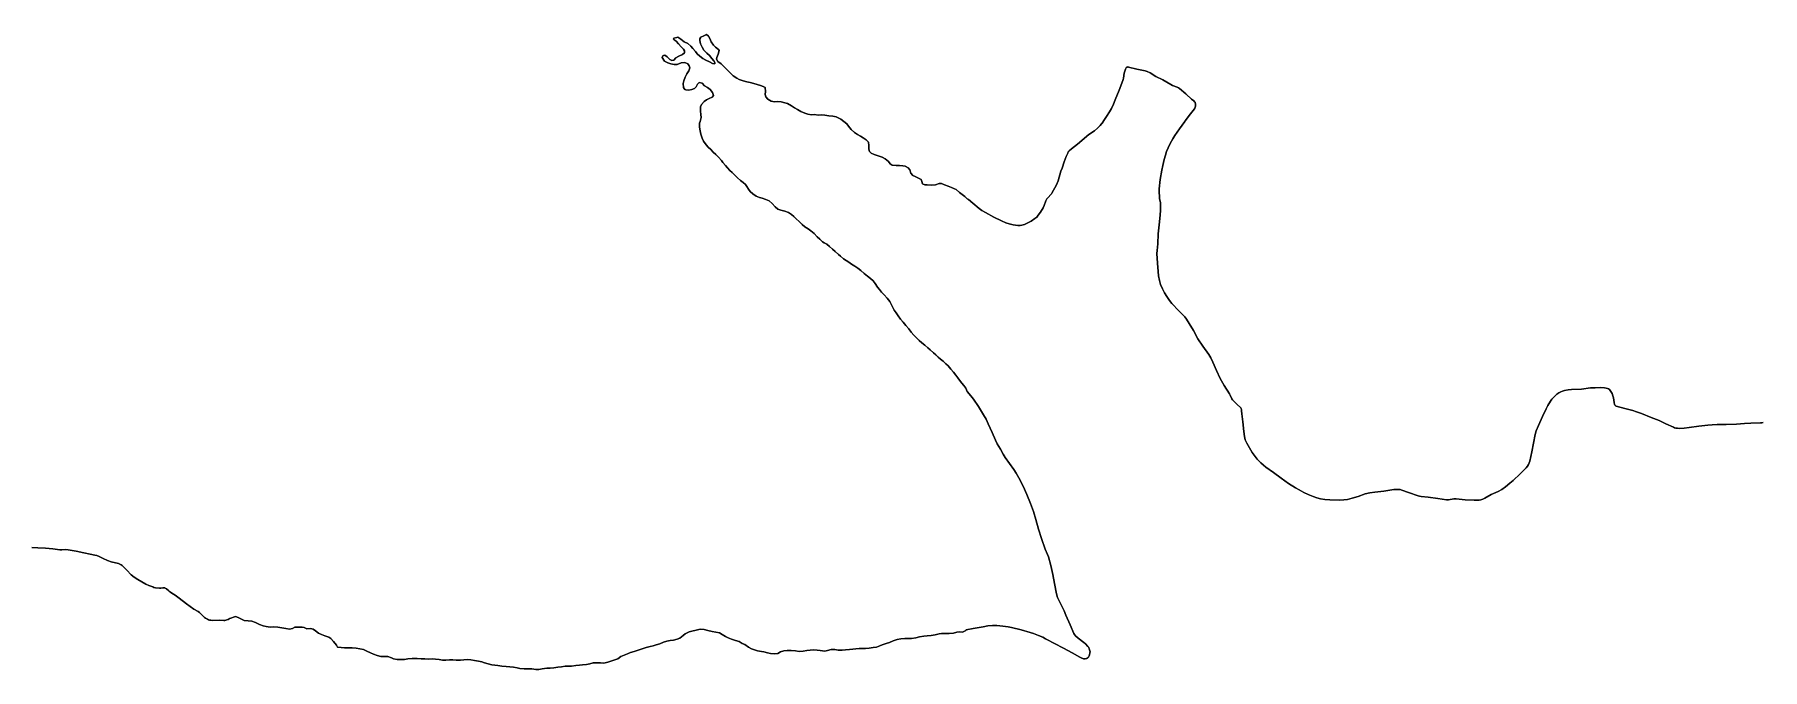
# Model space of a CAD drawing. Header units: inches. Extents: x 1341578 to 1502124, y 557203 to 748561.
# Drawn here: x 1424006 to 1428062, y 663464 to 664955 of the extents above; entities that cross this region are included whole.
import ezdxf

# ---------------------------------------------------------------- set-up
doc = ezdxf.new("R2010")
doc.units = ezdxf.units.IN
doc.header["$MEASUREMENT"] = 0
doc.layers.add('Zipcode', color=7, linetype='Continuous')

msp = doc.modelspace()

# ---------------------------------------------------------------- linework, layer by layer
at = {"layer": 'Zipcode'}
for points in [[(1423999.1, 663750.3), (1424013.4, 663749.9), (1424031.4, 663748.7), (1424048.5, 663747.3), (1424065.3, 663745.3), (1424069.6, 663745.2), (1424079.6, 663745.6), (1424084.5, 663745.2), (1424094.1, 663743.7), (1424103.9, 663742.2), (1424121.6, 663737.8), (1424136.6, 663735), (1424147.1, 663733), (1424152, 663731.6), (1424157.7, 663729.2), (1424166.8, 663724.4), (1424177.2, 663720.2), (1424185.6, 663717.3), (1424203.2, 663712.7), (1424206, 663711.6), (1424208.8, 663710.1), (1424211.5, 663708.2), (1424214.2, 663705.8), (1424222.1, 663697.1), (1424232.7, 663686.5), (1424239.5, 663680.8), (1424248.6, 663675.2), (1424257.7, 663670.1), (1424266.9, 663664.9), (1424274, 663661.4), (1424283.2, 663657.9), (1424286.2, 663657), (1424289.6, 663656.3), (1424299.3, 663655), (1424300.5, 663654.9), (1424301.9, 663655), (1424306.8, 663655.8), (1424308.6, 663656), (1424310.5, 663655.8), (1424311.3, 663655.6), (1424312.1, 663655.4), (1424313.7, 663654.5), (1424315.3, 663653.4), (1424320.8, 663648.5), (1424323.1, 663646.7), (1424332.4, 663641.3), (1424336.3, 663638.7), (1424345.4, 663631.6), (1424362.2, 663618.7), (1424379.9, 663606), (1424389.8, 663600.3), (1424393.2, 663597.9), (1424398.1, 663593.6), (1424403.5, 663587.7), (1424405.1, 663586.3), (1424406.9, 663585), (1424411.7, 663582.2), (1424414.1, 663581.1), (1424416.7, 663580.3), (1424419.6, 663579.8), (1424422.7, 663579.6), (1424440.3, 663579.7), (1424450.3, 663579.3), (1424452.4, 663579.5), (1424454.6, 663579.9), (1424459.4, 663581.4), (1424460.4, 663581.9), (1424462.8, 663583.5), (1424463.4, 663583.8), (1424463.9, 663584.1), (1424477.2, 663588.6), (1424483.8, 663586.2), (1424491.3, 663582.3), (1424497.9, 663579.4), (1424507.1, 663578.5), (1424515.6, 663577.3), (1424524.5, 663574.4), (1424533.8, 663569.7), (1424542.4, 663567), (1424549.8, 663565.4), (1424558.6, 663563.6), (1424567.4, 663564.2), (1424576.9, 663563.8), (1424586.4, 663562.4), (1424595.7, 663560.3), (1424604, 663558.9), (1424611.4, 663560.4), (1424616.5, 663563.2), (1424625.6, 663563.7), (1424633.8, 663563.9), (1424639, 663562.8), (1424645.4, 663559.4), (1424653.8, 663560.1), (1424660.2, 663558.8), (1424665.1, 663555.1), (1424672.3, 663549.3), (1424679.6, 663546.3), (1424687, 663543.5), (1424696.4, 663539.8), (1424701.3, 663536.7), (1424707.6, 663529.9), (1424714.9, 663521.6), (1424717.3, 663516.6), (1424725.4, 663515.6), (1424733.1, 663515.1), (1424742.9, 663515), (1424751.8, 663515.1), (1424760.5, 663514), (1424769.1, 663512.6), (1424777.9, 663510.8), (1424785.7, 663507), (1424794.2, 663503.3), (1424801.6, 663500.2), (1424809.8, 663497.4), (1424818.4, 663495), (1424825.9, 663494.4), (1424834.9, 663494.4), (1424844, 663491.8), (1424848.6, 663489.2), (1424857.2, 663487.5), (1424863, 663487.7), (1424874.1, 663487.9), (1424882.5, 663489.3), (1424892.1, 663490.4), (1424898.2, 663490.1), (1424903.7, 663490.1), (1424913.3, 663489.5), (1424921.7, 663489.1), (1424931.8, 663488.6), (1424940.3, 663488.9), (1424947.2, 663488.6), (1424955.8, 663487.4), (1424963.7, 663486.5), (1424971.6, 663486.4), (1424979.7, 663486.7), (1424987.8, 663486.8), (1424996, 663486.3), (1425006, 663486.1), (1425013.6, 663487.2), (1425022.9, 663488), (1425030.2, 663486.7), (1425038.3, 663485.4), (1425048, 663484), (1425055.7, 663482.3), (1425062, 663479.7), (1425071, 663477.3), (1425079.1, 663475.1), (1425086.6, 663474), (1425093.4, 663473.4), (1425102.7, 663472.4), (1425112.7, 663471.2), (1425121.9, 663470.4), (1425130.5, 663469.4), (1425139.2, 663467.8), (1425145.4, 663466.7), (1425155.5, 663465.4), (1425163.7, 663466), (1425173.4, 663465.9), (1425182.7, 663464.5), (1425189.5, 663464.3), (1425197.7, 663465.9), (1425208.2, 663467.3), (1425216.5, 663467.2), (1425225.2, 663468), (1425234.4, 663469.3), (1425243.3, 663470.5), (1425251.3, 663471.8), (1425259.4, 663472.1), (1425266.4, 663472.4), (1425276.9, 663473.7), (1425285, 663474.5), (1425292, 663475.1), (1425301.3, 663476.2), (1425309.6, 663477.8), (1425317.6, 663479.5), (1425326, 663479.9), (1425334.2, 663479.6), (1425342.2, 663479.3), (1425351.8, 663481.4), (1425358.7, 663484), (1425365.5, 663486.3), (1425375.1, 663489.3), (1425382.4, 663494.6), (1425390, 663498.1), (1425398.1, 663501.3), (1425405.2, 663503.9), (1425413.5, 663506.5), (1425420.6, 663509.1), (1425427.8, 663511.5), (1425434.5, 663513.5), (1425441.8, 663515.6), (1425451, 663517.9), (1425458.4, 663519.9), (1425465.4, 663522.1), (1425473.6, 663524.8), (1425482.3, 663528.1), (1425490.3, 663530.8), (1425498.1, 663532.2), (1425505.9, 663533.3), (1425514.4, 663535.5), (1425520.6, 663537.9), (1425528.8, 663544.3), (1425533.3, 663547.9), (1425542.7, 663552.7), (1425548.7, 663554.3), (1425559, 663556.8), (1425568.8, 663558.6), (1425577.6, 663557.9), (1425586.7, 663555.6), (1425596.8, 663553.3), (1425605.3, 663552), (1425613.6, 663550.3), (1425620.5, 663546.6), (1425627.7, 663541.7), (1425634.3, 663538.5), (1425642.4, 663535.2), (1425651.1, 663532.2), (1425659.9, 663529.6), (1425667.1, 663525.6), (1425673.4, 663522.6), (1425682.1, 663516.3), (1425688.9, 663513), (1425695.7, 663510.1), (1425703.2, 663508.1), (1425712.1, 663506.4), (1425717.6, 663505.4), (1425726.2, 663503.4), (1425733.3, 663502.1), (1425742.8, 663500.8), (1425751, 663502.1), (1425757.3, 663505.9), (1425764.9, 663508.4), (1425772.6, 663508.9), (1425782.2, 663508.7), (1425792.5, 663507.7), (1425800.8, 663506.7), (1425810.1, 663507.2), (1425819, 663508.5), (1425826.9, 663509.9), (1425835.1, 663510.3), (1425843.5, 663509.4), (1425850, 663508.5), (1425861, 663507.5), (1425867.5, 663508.9), (1425875.9, 663511.3), (1425884.5, 663511.4), (1425892.1, 663509.8), (1425901.5, 663509.6), (1425910, 663510.3), (1425918.9, 663511.2), (1425927.2, 663511.8), (1425934.3, 663512.7), (1425941.7, 663513.2), (1425949.2, 663513.4), (1425956.5, 663513.8), (1425965.4, 663514.5), (1425974.5, 663515.6), (1425982.2, 663516.9), (1425990.1, 663519.6), (1425995.9, 663522.2), (1426005.4, 663525.5), (1426012.8, 663527.8), (1426021.6, 663531.5), (1426031.3, 663534.5), (1426039.7, 663536), (1426049, 663537.3), (1426058.3, 663536.9), (1426065, 663536.6), (1426075.1, 663538.3), (1426083.6, 663541.2), (1426093.6, 663542.7), (1426101.7, 663543), (1426110.7, 663544.1), (1426120, 663545.9), (1426129.4, 663547.8), (1426135.1, 663548.4), (1426143.1, 663548.8), (1426153.2, 663548.9), (1426163.5, 663549.8), (1426171, 663551.7), (1426176.4, 663552.4), (1426184, 663551.9), (1426192.1, 663555.4), (1426193.3, 663557.7), (1426209.2, 663560.8), (1426232.6, 663564.7), (1426244, 663566.4), (1426254.5, 663567.3), (1426265.3, 663567.3), (1426278.9, 663566.2), (1426291.2, 663564.7), (1426299.8, 663563), (1426322.3, 663557.1), (1426342.9, 663551.4), (1426351.3, 663548.6), (1426362.9, 663544), (1426372.6, 663539.8), (1426379.4, 663536.5), (1426403.3, 663523.8), (1426418, 663515.9), (1426421.4, 663514.1), (1426442, 663503.4), (1426460, 663493.2), (1426464.8, 663490.7), (1426466.7, 663490), (1426468.4, 663489.5), (1426469.3, 663489.3), (1426470.3, 663489.2), (1426472.3, 663489.3), (1426474.4, 663489.7), (1426476.4, 663490.4), (1426477.7, 663491.1), (1426479, 663492.1), (1426480.2, 663493.3), (1426481.2, 663494.7), (1426482.1, 663496.4), (1426482.8, 663498.4), (1426483.7, 663503.6), (1426483.8, 663505.7), (1426483.6, 663507.9), (1426482.9, 663510.3), (1426482, 663512.9), (1426480.6, 663515.5), (1426478.7, 663518.1), (1426472.8, 663524.2), (1426469, 663527.4), (1426455.6, 663537.4), (1426449.5, 663543.5), (1426447.5, 663546.1), (1426446, 663548.8), (1426437, 663568.7), (1426427.3, 663591.9), (1426422.9, 663601.7), (1426418, 663611.5), (1426412, 663623.5), (1426407.7, 663633.5), (1426405.2, 663641.9), (1426400.7, 663665.9), (1426396.5, 663687.6), (1426391.4, 663708.5), (1426386.1, 663728.8), (1426384.3, 663733.9), (1426378.7, 663746.4), (1426369.7, 663771.4), (1426362.9, 663793.5), (1426356.7, 663816.1), (1426350.8, 663835), (1426344.1, 663854.2), (1426335.6, 663875), (1426326.8, 663894.4), (1426316.6, 663914), (1426310.2, 663925.3), (1426304.7, 663933.9), (1426294.9, 663948), (1426284.4, 663962.1), (1426279.9, 663969.4), (1426273.3, 663981.3), (1426266.1, 663994.2), (1426262.1, 664002.3), (1426253.9, 664020.5), (1426244.7, 664041.1), (1426239.7, 664051.6), (1426233.9, 664062.3), (1426222.1, 664081.3), (1426210.2, 664098.7), (1426203.8, 664107), (1426195.6, 664116.7), (1426192.2, 664124.7), (1426187.5, 664130.9), (1426182.7, 664136.6), (1426177.3, 664143.5), (1426173.3, 664148.7), (1426168.9, 664155.1), (1426163.2, 664162.2), (1426157.3, 664169), (1426150.4, 664176.8), (1426144.9, 664182.1), (1426138.7, 664188), (1426133, 664192.8), (1426127.1, 664197.7), (1426121.9, 664202.6), (1426116.5, 664207.5), (1426108.7, 664214.5), (1426103.2, 664219.6), (1426095.9, 664225.7), (1426089, 664231.4), (1426082.7, 664236.8), (1426076.4, 664242.6), (1426070, 664248.8), (1426064.2, 664256.2), (1426058.2, 664264.1), (1426051.6, 664272.1), (1426044.7, 664279.7), (1426038.7, 664286.3), (1426033.4, 664294.2), (1426028.3, 664301.4), (1426023.8, 664308), (1426019.7, 664315.6), (1426016.7, 664321.8), (1426013.7, 664328.2), (1426007.5, 664336.2), (1426000.6, 664343.9), (1425994, 664350.2), (1425989.2, 664356.1), (1425984.7, 664361.9), (1425979.4, 664370.7), (1425974.9, 664376.5), (1425968.4, 664382.4), (1425961, 664388), (1425953.9, 664394), (1425946, 664400.9), (1425938.7, 664406.5), (1425931.3, 664411.4), (1425923.9, 664416), (1425917.7, 664420.1), (1425911.3, 664424), (1425905, 664428.2), (1425897.8, 664434.6), (1425893.1, 664438.4), (1425885.5, 664445.5), (1425879, 664451.3), (1425872.3, 664457.5), (1425866, 664462.4), (1425859.8, 664466.1), (1425855.5, 664468.6), (1425849.2, 664474.2), (1425843.5, 664479.9), (1425836.1, 664487.4), (1425828.5, 664494), (1425822.2, 664498.9), (1425814.4, 664503.4), (1425807.8, 664509), (1425801, 664515.9), (1425794.2, 664522.5), (1425788.7, 664527.7), (1425783.1, 664532.3), (1425776.2, 664537.2), (1425767.3, 664540.5), (1425757.6, 664542.8), (1425751, 664545.1), (1425744.8, 664550.7), (1425737.5, 664558.4), (1425730.4, 664564.2), (1425722.5, 664567.6), (1425714.4, 664570.4), (1425707.7, 664572.2), (1425700, 664575.7), (1425692, 664581.2), (1425685.8, 664586.7), (1425681.8, 664591.6), (1425677.9, 664597.9), (1425675, 664602.6), (1425669.6, 664607.8), (1425663.3, 664612.2), (1425656.2, 664618.4), (1425649.7, 664624.6), (1425643.9, 664630.7), (1425638.4, 664635.9), (1425632.4, 664641.8), (1425627.6, 664647.8), (1425621.9, 664654.8), (1425618.4, 664659.3), (1425611.3, 664666.9), (1425605.1, 664673.3), (1425599.2, 664678.7), (1425593.5, 664684.7), (1425587.6, 664690.3), (1425582.4, 664696.1), (1425576.1, 664704.7), (1425572.9, 664711.8), (1425570.2, 664721.2), (1425568.5, 664728.8), (1425567.1, 664737.7), (1425567.3, 664746.9), (1425568.2, 664751), (1425568.9, 664753.9), (1425570.8, 664759.9), (1425570.1, 664767.1), (1425569.3, 664775.3), (1425569.5, 664785), (1425571.6, 664791), (1425577.8, 664797.6), (1425583.4, 664801.7), (1425589.6, 664804.8), (1425596.7, 664808.2), (1425599.5, 664812.1), (1425597.7, 664819), (1425592.1, 664826.1), (1425585.5, 664830.2), (1425578.8, 664834.8), (1425573.1, 664840.9), (1425566.3, 664842.2), (1425562.6, 664838.1), (1425559.4, 664831.9), (1425554.9, 664828), (1425548.6, 664825.5), (1425541.5, 664824.4), (1425535, 664824.7), (1425532.3, 664825.8), (1425529.1, 664830.7), (1425528.8, 664840.1), (1425529.9, 664846), (1425533.1, 664854.7), (1425537.3, 664862.4), (1425541.9, 664870), (1425543.9, 664876.6), (1425543, 664881.7), (1425539.3, 664886), (1425532.6, 664889.6), (1425523.8, 664888.8), (1425514.8, 664884.4), (1425507.8, 664884.6), (1425499.6, 664886.3), (1425492.5, 664888.1), (1425484.6, 664892.2), (1425479.2, 664900.7), (1425480.9, 664905.2), (1425482.5, 664905.6), (1425485.2, 664906.3), (1425491.3, 664902.2), (1425497.5, 664896.3), (1425502, 664894.3), (1425506.7, 664894.7), (1425511.5, 664900.2), (1425518.4, 664904.2), (1425527.2, 664908.1), (1425531.4, 664911.8), (1425532, 664916.8), (1425529.1, 664920.5), (1425523.5, 664926), (1425517.3, 664933.1), (1425512.3, 664939.6), (1425507.7, 664942.4), (1425506.1, 664944.3), (1425507, 664946.5), (1425513.4, 664948), (1425516.2, 664948.4), (1425523.3, 664944), (1425531.3, 664937.7), (1425539.9, 664933.5), (1425546.8, 664927.9), (1425551.2, 664922.1), (1425557.2, 664914.7), (1425561.7, 664909.4), (1425567.9, 664903.8), (1425575, 664898.3), (1425581.9, 664894.4), (1425590.3, 664890.6), (1425597.8, 664887.1), (1425602.4, 664885.9), (1425603.9, 664887.7), (1425600.2, 664893.3), (1425595.8, 664899), (1425590.1, 664905.6), (1425584.1, 664911.5), (1425577.2, 664918.5), (1425573.3, 664925.1), (1425569.4, 664933), (1425567.6, 664940.7), (1425567.4, 664945.1), (1425569.9, 664948.5), (1425577.1, 664952.2), (1425583.5, 664954.8), (1425587.9, 664951.4), (1425591, 664945.4), (1425594.5, 664938.1), (1425600.1, 664929.8), (1425604.7, 664925.3), (1425611.5, 664919.4), (1425613, 664917.1), (1425611.1, 664909.1), (1425607.3, 664901), (1425606.6, 664896.7), (1425610.2, 664891.8), (1425617.5, 664886.4), (1425623.6, 664880.5), (1425629.3, 664874.7), (1425635.7, 664868.2), (1425641.6, 664862.4), (1425646.2, 664858.1), (1425654.7, 664852.3), (1425659.9, 664849.4), (1425669.6, 664846.1), (1425678.4, 664843.6), (1425686.2, 664841.9), (1425694.4, 664839.8), (1425702.3, 664837.6), (1425710.5, 664834.9), (1425716.3, 664833.1), (1425720.8, 664830.2), (1425721.6, 664821.5), (1425720.8, 664813.8), (1425722.6, 664808.3), (1425727.6, 664803.1), (1425735.3, 664798.5), (1425742.7, 664796.7), (1425749.8, 664797.5), (1425758.7, 664796.9), (1425767.6, 664794.9), (1425773.2, 664792.9), (1425782.8, 664787.4), (1425790.1, 664783), (1425797.2, 664779), (1425804.7, 664774.4), (1425813.9, 664770.4), (1425821.1, 664767.6), (1425829.8, 664766.7), (1425836.6, 664767.1), (1425845.7, 664765.4), (1425854.1, 664766.2), (1425861.4, 664765.9), (1425870.9, 664764.1), (1425879.6, 664763.1), (1425887.6, 664761.4), (1425892.3, 664759.6), (1425898.7, 664756.1), (1425905.5, 664751.1), (1425905.7, 664751), (1425913.2, 664745.2), (1425917, 664740.1), (1425923.3, 664731.7), (1425930.7, 664724.7), (1425938.2, 664720.2), (1425944.8, 664716.1), (1425951.5, 664712.5), (1425958.1, 664708), (1425963.8, 664702.2), (1425964.2, 664694.5), (1425964.6, 664685.6), (1425966.3, 664680.2), (1425970.3, 664676.1), (1425976.9, 664673.5), (1425986.6, 664670.3), (1425996, 664666.6), (1426003.1, 664663.2), (1426010.5, 664657.1), (1426014.7, 664651.6), (1426019.3, 664647.9), (1426028.5, 664647.4), (1426036.5, 664647.4), (1426044.1, 664647), (1426049.9, 664645.6), (1426056.8, 664641.9), (1426061, 664637.3), (1426063, 664629.2), (1426068, 664623.6), (1426073, 664621.4), (1426082.6, 664617.1), (1426087, 664614.2), (1426089, 664610.2), (1426090.7, 664604.6), (1426096.1, 664602), (1426101.3, 664601.8), (1426112.3, 664601.2), (1426120.8, 664602), (1426129.8, 664605.1), (1426134.8, 664605), (1426142.5, 664602.1), (1426150.4, 664599.1), (1426158.9, 664595.9), (1426165.9, 664592.3), (1426169.2, 664590.7), (1426177, 664583.8), (1426183.8, 664579), (1426190.1, 664574.6), (1426195.1, 664569.3), (1426198.4, 664567.9), (1426198.5, 664567.8), (1426208.7, 664558.6), (1426223.7, 664546.5), (1426230.1, 664542), (1426238.7, 664536.7), (1426257.8, 664526.1), (1426276.1, 664517.3), (1426285.9, 664513), (1426293.6, 664510.2), (1426303.5, 664507.9), (1426314.5, 664506.9), (1426319.7, 664506.9), (1426323.9, 664507.5), (1426329.7, 664509.2), (1426336.1, 664511.9), (1426345.2, 664516.7), (1426354.5, 664522.8), (1426358.5, 664526.3), (1426362.4, 664530.6), (1426367.6, 664538), (1426373.7, 664548.4), (1426376, 664553.3), (1426380.3, 664564.6), (1426382.5, 664569), (1426383.7, 664570.7), (1426385.2, 664572.5), (1426392, 664579.5), (1426393.3, 664581.2), (1426394.3, 664582.8), (1426404.7, 664602.4), (1426408.8, 664611.4), (1426415.6, 664634.5), (1426418, 664641.4), (1426423.1, 664656.1), (1426427.7, 664668.4), (1426431.3, 664676.7), (1426432.8, 664679.2), (1426434.8, 664681.7), (1426440.1, 664686.6), (1426454.1, 664697.5), (1426464.6, 664706), (1426476.5, 664716.6), (1426481.3, 664720.3), (1426494, 664729), (1426501.7, 664735.4), (1426507.5, 664741.3), (1426514.3, 664750), (1426514.9, 664751), (1426522.4, 664762.2), (1426529.3, 664773.1), (1426533.9, 664781.3), (1426539, 664791.6), (1426543.1, 664801.2), (1426552.2, 664824.6), (1426560.8, 664847.1), (1426561.5, 664849.5), (1426562.2, 664852.3), (1426563.9, 664863.9), (1426565.1, 664869), (1426566.7, 664873.5), (1426567.5, 664875.2), (1426568.4, 664876.6), (1426568.8, 664877.1), (1426569.4, 664877.6), (1426570, 664878), (1426570.7, 664878.3), (1426571.5, 664878.6), (1426572.2, 664878.7), (1426572.9, 664878.7), (1426573.6, 664878.7), (1426574.1, 664878.6), (1426593.4, 664873.9), (1426612.9, 664869.7), (1426618.3, 664867.9), (1426624.6, 664864.7), (1426638.4, 664856.3), (1426654.4, 664848.4), (1426673.4, 664837.4), (1426677.5, 664835.5), (1426688.3, 664831.5), (1426691.2, 664830.1), (1426693.6, 664828.4), (1426708.6, 664815.5), (1426709.2, 664815), (1426722.1, 664803.2), (1426727.5, 664798.9), (1426729.4, 664797.2), (1426729.9, 664796.6), (1426730.3, 664795.9), (1426730.6, 664795.2), (1426730.9, 664794.3), (1426731.3, 664792.3), (1426731.4, 664789.6), (1426731.3, 664786.9), (1426730.8, 664784.5), (1426730.1, 664782.4), (1426729.6, 664781.5), (1426729.1, 664780.7), (1426719.5, 664768.7), (1426706.9, 664752.3), (1426706, 664751), (1426693.6, 664733.7), (1426682.6, 664717.7), (1426678.3, 664710.3), (1426672.3, 664699.1), (1426667, 664688.5), (1426663.4, 664680), (1426660.7, 664672), (1426657.9, 664661.3), (1426654.4, 664647.1), (1426652.3, 664636.8), (1426648.8, 664614.7), (1426646.2, 664592.6), (1426645.9, 664585.2), (1426646.5, 664575), (1426647.1, 664570.2), (1426649, 664559.5), (1426649.5, 664554.8), (1426649.5, 664542.9), (1426648.5, 664530.5), (1426645.8, 664507.9), (1426643.5, 664486.7), (1426642.8, 664463.5), (1426641.2, 664447.5), (1426641, 664441.1), (1426642.3, 664418.2), (1426643.7, 664398.5), (1426644.9, 664388.5), (1426646.9, 664377.1), (1426649.5, 664368), (1426653.8, 664357.7), (1426658.6, 664348.3), (1426663.9, 664339.7), (1426670.4, 664330.6), (1426676.2, 664323.7), (1426692.6, 664306.4), (1426706.5, 664291.8), (1426710.2, 664286.8), (1426716.5, 664276.3), (1426727, 664259.9), (1426737.2, 664240.7), (1426748.7, 664223), (1426762.7, 664204), (1426767.6, 664195.6), (1426772.3, 664185.6), (1426780.4, 664166.5), (1426789.2, 664147.3), (1426798.8, 664130.9), (1426811.1, 664111.4), (1426812.7, 664108.5), (1426816.6, 664099.9), (1426818.2, 664097.4), (1426819.8, 664095.4), (1426829, 664086.6), (1426836.9, 664079.3), (1426837.6, 664078.3), (1426838.3, 664077.3), (1426838.8, 664076), (1426839.2, 664074.6), (1426839.6, 664071.8), (1426840.1, 664064.7), (1426842.5, 664045.3), (1426844.8, 664022.6), (1426846.3, 664011.5), (1426848.3, 664003.5), (1426851.8, 663995.7), (1426858.2, 663984.3), (1426864.4, 663973.9), (1426869.1, 663967), (1426876.3, 663958.2), (1426885, 663949.5), (1426891.2, 663943.8), (1426896.6, 663939.5), (1426914.7, 663927), (1426932.4, 663913.5), (1426949.7, 663901.1), (1426965.9, 663890.6), (1426974.4, 663885.8), (1426985.9, 663880), (1426996.2, 663875.2), (1427007.3, 663870.5), (1427016.1, 663867.3), (1427024.7, 663865.1), (1427035.1, 663863.5), (1427046.9, 663862.4), (1427068.8, 663862), (1427079.7, 663862.5), (1427088.4, 663863.6), (1427099.4, 663866.2), (1427113.1, 663870.3), (1427129.5, 663876.3), (1427140.7, 663879), (1427152.2, 663880.8), (1427173.5, 663883.2), (1427197.2, 663886.5), (1427202.6, 663887), (1427207.5, 663886.9), (1427211.8, 663886.4), (1427215.7, 663885.4), (1427231.8, 663879.7), (1427254.3, 663872), (1427257.6, 663871.2), (1427261.3, 663870.6), (1427277.6, 663869.1), (1427300.4, 663865.3), (1427320.3, 663862.9), (1427322.7, 663862.8), (1427325.4, 663862.9), (1427337.9, 663864.7), (1427340.9, 663865), (1427343.7, 663864.9), (1427364.7, 663862.9), (1427385.9, 663861.7), (1427391.8, 663861.6), (1427397, 663862), (1427401.6, 663862.8), (1427405.8, 663864.1), (1427410.9, 663866.6), (1427425.3, 663874.8), (1427442.3, 663882.1), (1427450.4, 663887), (1427459.3, 663893.3), (1427469.3, 663901.3), (1427477.3, 663908.2), (1427494, 663923.9), (1427507.8, 663937.9), (1427510.7, 663941.5), (1427513.2, 663945.3), (1427515, 663949.1), (1427516.2, 663953), (1427520.9, 663974.9), (1427525.1, 663995.8), (1427528.7, 664015.9), (1427531.4, 664024.7), (1427536.7, 664037), (1427546.2, 664058.1), (1427554.5, 664076.5), (1427558.5, 664084.2), (1427564.8, 664094.1), (1427568, 664098.5), (1427571.6, 664102.7), (1427575.7, 664106.7), (1427580, 664110.4), (1427584.4, 664113.5), (1427588.8, 664116), (1427593.2, 664117.9), (1427597.5, 664119.2), (1427606.1, 664120.8), (1427614.4, 664121.7), (1427638, 664122.6), (1427659.1, 664125.1), (1427669.6, 664125.7), (1427681.4, 664126), (1427691.6, 664125.6), (1427695.5, 664124.9), (1427698.9, 664123.9), (1427700, 664123.4), (1427701.1, 664122.8), (1427703.2, 664121.3), (1427705.1, 664119.4), (1427706.7, 664117.2), (1427709.4, 664112.3), (1427711.4, 664107), (1427712.5, 664102.2), (1427714.1, 664091.1), (1427715.3, 664086.5), (1427715.5, 664085.8), (1427715.8, 664085.2), (1427716.3, 664084.7), (1427716.7, 664084.2), (1427717.3, 664083.7), (1427717.8, 664083.3), (1427718.4, 664083), (1427719, 664082.8), (1427739.4, 664077.1), (1427758.3, 664072.2), (1427767.1, 664069.3), (1427778.6, 664065), (1427800.8, 664056.2), (1427819.7, 664048.8), (1427835.7, 664041.1), (1427853.3, 664032.9), (1427856.2, 664031.7), (1427859.4, 664030.9), (1427862.9, 664030.5), (1427866.6, 664030.3), (1427878.4, 664030.8), (1427890.4, 664032.1), (1427913.4, 664035.2), (1427934.5, 664037.7), (1427944.5, 664038.5), (1427956, 664039), (1427977.5, 664039.2), (1428001.9, 664040.1), (1428020.2, 664042), (1428034.8, 664042.4), (1428057.7, 664043), (1428060.8, 664043.2), (1428064.1, 664043.8)], [(1428064.1, 664043.8), (1428060.8, 664043.2), (1428057.7, 664043), (1428034.8, 664042.4), (1428020.2, 664042), (1428001.9, 664040.1), (1427977.5, 664039.2), (1427956, 664039), (1427944.5, 664038.5), (1427934.5, 664037.7), (1427913.4, 664035.2), (1427890.4, 664032.1), (1427878.4, 664030.8), (1427866.6, 664030.3), (1427862.9, 664030.5), (1427859.4, 664030.9), (1427856.2, 664031.7), (1427853.3, 664032.9), (1427835.7, 664041.1), (1427819.7, 664048.8), (1427800.8, 664056.2), (1427778.6, 664065), (1427767.1, 664069.3), (1427758.3, 664072.2), (1427739.4, 664077.1), (1427719, 664082.8), (1427718.4, 664083), (1427717.8, 664083.3), (1427717.3, 664083.7), (1427716.7, 664084.2), (1427716.3, 664084.7), (1427715.8, 664085.2), (1427715.5, 664085.8), (1427715.3, 664086.5), (1427714.1, 664091.1), (1427712.5, 664102.2), (1427711.4, 664107), (1427709.4, 664112.3), (1427706.7, 664117.2), (1427705.1, 664119.4), (1427703.2, 664121.3), (1427701.1, 664122.8), (1427700, 664123.4), (1427698.9, 664123.9), (1427695.5, 664124.9), (1427691.6, 664125.6), (1427681.4, 664126), (1427669.6, 664125.7), (1427659.1, 664125.1), (1427638, 664122.6), (1427614.4, 664121.7), (1427606.1, 664120.8), (1427597.5, 664119.2), (1427593.2, 664117.9), (1427588.8, 664116), (1427584.4, 664113.5), (1427580, 664110.4), (1427575.7, 664106.7), (1427571.6, 664102.7), (1427568, 664098.5), (1427564.8, 664094.1), (1427558.5, 664084.2), (1427554.5, 664076.5), (1427546.2, 664058.1), (1427536.7, 664037), (1427531.4, 664024.7), (1427528.7, 664015.9), (1427525.1, 663995.8), (1427520.9, 663974.9), (1427516.2, 663953), (1427515, 663949.1), (1427513.2, 663945.3), (1427510.7, 663941.5), (1427507.8, 663937.9), (1427494, 663923.9), (1427477.3, 663908.2), (1427469.3, 663901.3), (1427459.3, 663893.3), (1427450.4, 663887), (1427442.3, 663882.1), (1427425.3, 663874.8), (1427410.9, 663866.6), (1427405.8, 663864.1), (1427401.6, 663862.8), (1427397, 663862), (1427391.8, 663861.6), (1427385.9, 663861.7), (1427364.7, 663862.9), (1427343.7, 663864.9), (1427340.9, 663865), (1427337.9, 663864.7), (1427325.4, 663862.9), (1427322.7, 663862.8), (1427320.3, 663862.9), (1427300.4, 663865.3), (1427277.6, 663869.1), (1427261.3, 663870.6), (1427257.6, 663871.2), (1427254.3, 663872), (1427231.8, 663879.7), (1427215.7, 663885.4), (1427211.8, 663886.4), (1427207.5, 663886.9), (1427202.6, 663887), (1427197.2, 663886.5), (1427173.5, 663883.2), (1427152.2, 663880.8), (1427140.7, 663879), (1427129.5, 663876.3), (1427113.1, 663870.3), (1427099.4, 663866.2), (1427088.4, 663863.6), (1427079.7, 663862.5), (1427068.8, 663862), (1427046.9, 663862.4), (1427035.1, 663863.5), (1427024.7, 663865.1), (1427016.1, 663867.3), (1427007.3, 663870.5), (1426996.2, 663875.2), (1426985.9, 663880), (1426974.4, 663885.8), (1426965.9, 663890.6), (1426949.7, 663901.1), (1426932.4, 663913.5), (1426914.7, 663927), (1426896.6, 663939.5), (1426891.2, 663943.8), (1426885, 663949.5), (1426876.3, 663958.2), (1426869.1, 663967), (1426864.4, 663973.9), (1426858.2, 663984.3), (1426851.8, 663995.7), (1426848.3, 664003.5), (1426846.3, 664011.5), (1426844.8, 664022.6), (1426842.5, 664045.3), (1426840.1, 664064.7), (1426839.6, 664071.8), (1426839.2, 664074.6), (1426838.8, 664076), (1426838.3, 664077.3), (1426837.6, 664078.3), (1426836.9, 664079.3), (1426829, 664086.6), (1426819.8, 664095.4), (1426818.2, 664097.4), (1426816.6, 664099.9), (1426812.7, 664108.5), (1426811.1, 664111.4), (1426798.8, 664130.9), (1426789.2, 664147.3), (1426780.4, 664166.5), (1426772.3, 664185.6), (1426767.6, 664195.6), (1426762.7, 664204), (1426748.7, 664223), (1426737.2, 664240.7), (1426727, 664259.9), (1426716.5, 664276.3), (1426710.2, 664286.8), (1426706.5, 664291.8), (1426692.6, 664306.4), (1426676.2, 664323.7), (1426670.4, 664330.6), (1426663.9, 664339.7), (1426658.6, 664348.3), (1426653.8, 664357.7), (1426649.5, 664368), (1426646.9, 664377.1), (1426644.9, 664388.5), (1426643.7, 664398.5), (1426642.3, 664418.2), (1426641, 664441.1), (1426641.2, 664447.5), (1426642.8, 664463.5), (1426643.5, 664486.7), (1426645.8, 664507.9), (1426648.5, 664530.5), (1426649.5, 664542.9), (1426649.5, 664554.8), (1426649, 664559.5), (1426647.1, 664570.2), (1426646.5, 664575), (1426645.9, 664585.2), (1426646.2, 664592.6), (1426648.8, 664614.7), (1426652.3, 664636.8), (1426654.4, 664647.1), (1426657.9, 664661.3), (1426660.7, 664672), (1426663.4, 664680), (1426667, 664688.5), (1426672.3, 664699.1), (1426678.3, 664710.3), (1426682.6, 664717.7), (1426693.6, 664733.7), (1426706, 664751), (1426706.9, 664752.3), (1426719.5, 664768.7), (1426729.1, 664780.7), (1426729.6, 664781.5), (1426730.1, 664782.4), (1426730.8, 664784.5), (1426731.3, 664786.9), (1426731.4, 664789.6), (1426731.3, 664792.3), (1426730.9, 664794.3), (1426730.6, 664795.2), (1426730.3, 664795.9), (1426729.9, 664796.6), (1426729.4, 664797.2), (1426727.5, 664798.9), (1426722.1, 664803.2), (1426709.2, 664815), (1426708.6, 664815.5), (1426693.6, 664828.4), (1426691.2, 664830.1), (1426688.3, 664831.5), (1426677.5, 664835.5), (1426673.4, 664837.4), (1426654.4, 664848.4), (1426638.4, 664856.3), (1426624.6, 664864.7), (1426618.3, 664867.9), (1426612.9, 664869.7), (1426593.4, 664873.9), (1426574.1, 664878.6), (1426573.6, 664878.7), (1426572.9, 664878.7), (1426572.2, 664878.7), (1426571.5, 664878.6), (1426570.7, 664878.3), (1426570, 664878), (1426569.4, 664877.6), (1426568.8, 664877.1), (1426568.4, 664876.6), (1426567.5, 664875.2), (1426566.7, 664873.5), (1426565.1, 664869), (1426563.9, 664863.9), (1426562.2, 664852.3), (1426561.5, 664849.5), (1426560.8, 664847.1), (1426552.2, 664824.6), (1426543.1, 664801.2), (1426539, 664791.6), (1426533.9, 664781.3), (1426529.3, 664773.1), (1426522.4, 664762.2), (1426514.9, 664751), (1426514.3, 664750), (1426507.5, 664741.3), (1426501.7, 664735.4), (1426494, 664729), (1426481.3, 664720.3), (1426476.5, 664716.6), (1426464.6, 664706), (1426454.1, 664697.5), (1426440.1, 664686.6), (1426434.8, 664681.7), (1426432.8, 664679.2), (1426431.3, 664676.7), (1426427.7, 664668.4), (1426423.1, 664656.1), (1426418, 664641.4), (1426415.6, 664634.5), (1426408.8, 664611.4), (1426404.7, 664602.4), (1426394.3, 664582.8), (1426393.3, 664581.2), (1426392, 664579.5), (1426385.2, 664572.5), (1426383.7, 664570.7), (1426382.5, 664569), (1426380.3, 664564.6), (1426376, 664553.3), (1426373.7, 664548.4), (1426367.6, 664538), (1426362.4, 664530.6), (1426358.5, 664526.3), (1426354.5, 664522.8), (1426345.2, 664516.7), (1426336.1, 664511.9), (1426329.7, 664509.2), (1426323.9, 664507.5), (1426319.7, 664506.9), (1426314.5, 664506.9), (1426303.5, 664507.9), (1426293.6, 664510.2), (1426285.9, 664513), (1426276.1, 664517.3), (1426257.8, 664526.1), (1426238.7, 664536.7), (1426230.1, 664542), (1426223.7, 664546.5), (1426208.7, 664558.6), (1426198.5, 664567.8), (1426198.4, 664567.9), (1426195.1, 664569.3), (1426190.1, 664574.6), (1426183.8, 664579), (1426177, 664583.8), (1426169.2, 664590.7), (1426165.9, 664592.3), (1426158.9, 664595.9), (1426150.4, 664599.1), (1426142.5, 664602.1), (1426134.8, 664605), (1426129.8, 664605.1), (1426120.8, 664602), (1426112.3, 664601.2), (1426101.3, 664601.8), (1426096.1, 664602), (1426090.7, 664604.6), (1426089, 664610.2), (1426087, 664614.2), (1426082.6, 664617.1), (1426073, 664621.4), (1426068, 664623.6), (1426063, 664629.2), (1426061, 664637.3), (1426056.8, 664641.9), (1426049.9, 664645.6), (1426044.1, 664647), (1426036.5, 664647.4), (1426028.5, 664647.4), (1426019.3, 664647.9), (1426014.7, 664651.6), (1426010.5, 664657.1), (1426003.1, 664663.2), (1425996, 664666.6), (1425986.6, 664670.3), (1425976.9, 664673.5), (1425970.3, 664676.1), (1425966.3, 664680.2), (1425964.6, 664685.6), (1425964.2, 664694.5), (1425963.8, 664702.2), (1425958.1, 664708), (1425951.5, 664712.5), (1425944.8, 664716.1), (1425938.2, 664720.2), (1425930.7, 664724.7), (1425923.3, 664731.7), (1425917, 664740.1), (1425913.2, 664745.2), (1425905.7, 664751), (1425905.5, 664751.1), (1425898.7, 664756.1), (1425892.3, 664759.6), (1425887.6, 664761.4), (1425879.6, 664763.1), (1425870.9, 664764.1), (1425861.4, 664765.9), (1425854.1, 664766.2), (1425845.7, 664765.4), (1425836.6, 664767.1), (1425829.8, 664766.7), (1425821.1, 664767.6), (1425813.9, 664770.4), (1425804.7, 664774.4), (1425797.2, 664779), (1425790.1, 664783), (1425782.8, 664787.4), (1425773.2, 664792.9), (1425767.6, 664794.9), (1425758.7, 664796.9), (1425749.8, 664797.5), (1425742.7, 664796.7), (1425735.3, 664798.5), (1425727.6, 664803.1), (1425722.6, 664808.3), (1425720.8, 664813.8), (1425721.6, 664821.5), (1425720.8, 664830.2), (1425716.3, 664833.1), (1425710.5, 664834.9), (1425702.3, 664837.6), (1425694.4, 664839.8), (1425686.2, 664841.9), (1425678.4, 664843.6), (1425669.6, 664846.1), (1425659.9, 664849.4), (1425654.7, 664852.3), (1425646.2, 664858.1), (1425641.6, 664862.4), (1425635.7, 664868.2), (1425629.3, 664874.7), (1425623.6, 664880.5), (1425617.5, 664886.4), (1425610.2, 664891.8), (1425606.6, 664896.7), (1425607.3, 664901), (1425611.1, 664909.1), (1425613, 664917.1), (1425611.5, 664919.4), (1425604.7, 664925.3), (1425600.1, 664929.8), (1425594.5, 664938.1), (1425591, 664945.4), (1425587.9, 664951.4), (1425583.5, 664954.8), (1425577.1, 664952.2), (1425569.9, 664948.5), (1425567.4, 664945.1), (1425567.6, 664940.7), (1425569.4, 664933), (1425573.3, 664925.1), (1425577.2, 664918.5), (1425584.1, 664911.5), (1425590.1, 664905.6), (1425595.8, 664899), (1425600.2, 664893.3), (1425603.9, 664887.7), (1425602.4, 664885.9), (1425597.8, 664887.1), (1425590.3, 664890.6), (1425581.9, 664894.4), (1425575, 664898.3), (1425567.9, 664903.8), (1425561.7, 664909.4), (1425557.2, 664914.7), (1425551.2, 664922.1), (1425546.8, 664927.9), (1425539.9, 664933.5), (1425531.3, 664937.7), (1425523.3, 664944), (1425516.2, 664948.4), (1425513.4, 664948), (1425507, 664946.5), (1425506.1, 664944.3), (1425507.7, 664942.4), (1425512.3, 664939.6), (1425517.3, 664933.1), (1425523.5, 664926), (1425529.1, 664920.5), (1425532, 664916.8), (1425531.4, 664911.8), (1425527.2, 664908.1), (1425518.4, 664904.2), (1425511.5, 664900.2), (1425506.7, 664894.7), (1425502, 664894.3), (1425497.5, 664896.3), (1425491.3, 664902.2), (1425485.2, 664906.3), (1425482.5, 664905.6), (1425480.9, 664905.2), (1425479.2, 664900.7), (1425484.6, 664892.2), (1425492.5, 664888.1), (1425499.6, 664886.3), (1425507.8, 664884.6), (1425514.8, 664884.4), (1425523.8, 664888.8), (1425532.6, 664889.6), (1425539.3, 664886), (1425543, 664881.7), (1425543.9, 664876.6), (1425541.9, 664870), (1425537.3, 664862.4), (1425533.1, 664854.7), (1425529.9, 664846), (1425528.8, 664840.1), (1425529.1, 664830.7), (1425532.3, 664825.8), (1425535, 664824.7), (1425541.5, 664824.4), (1425548.6, 664825.5), (1425554.9, 664828), (1425559.4, 664831.9), (1425562.6, 664838.1), (1425566.3, 664842.2), (1425573.1, 664840.9), (1425578.8, 664834.8), (1425585.5, 664830.2), (1425592.1, 664826.1), (1425597.7, 664819), (1425599.5, 664812.1), (1425596.7, 664808.2), (1425589.6, 664804.8), (1425583.4, 664801.7), (1425577.8, 664797.6), (1425571.6, 664791), (1425569.5, 664785), (1425569.3, 664775.3), (1425570.1, 664767.1), (1425570.8, 664759.9), (1425568.9, 664753.9), (1425568.2, 664751), (1425567.3, 664746.9), (1425567.1, 664737.7), (1425568.5, 664728.8), (1425570.2, 664721.2), (1425572.9, 664711.8), (1425576.1, 664704.7), (1425582.4, 664696.1), (1425587.6, 664690.3), (1425593.5, 664684.7), (1425599.2, 664678.7), (1425605.1, 664673.3), (1425611.3, 664666.9), (1425618.4, 664659.3), (1425621.9, 664654.8), (1425627.6, 664647.8), (1425632.4, 664641.8), (1425638.4, 664635.9), (1425643.9, 664630.7), (1425649.7, 664624.6), (1425656.2, 664618.4), (1425663.3, 664612.2), (1425669.6, 664607.8), (1425675, 664602.6), (1425677.9, 664597.9), (1425681.8, 664591.6), (1425685.8, 664586.7), (1425692, 664581.2), (1425700, 664575.7), (1425707.7, 664572.2), (1425714.4, 664570.4), (1425722.5, 664567.6), (1425730.4, 664564.2), (1425737.5, 664558.4), (1425744.8, 664550.7), (1425751, 664545.1), (1425757.6, 664542.8), (1425767.3, 664540.5), (1425776.2, 664537.2), (1425783.1, 664532.3), (1425788.7, 664527.7), (1425794.2, 664522.5), (1425801, 664515.9), (1425807.8, 664509), (1425814.4, 664503.4), (1425822.2, 664498.9), (1425828.5, 664494), (1425836.1, 664487.4), (1425843.5, 664479.9), (1425849.2, 664474.2), (1425855.5, 664468.6), (1425859.8, 664466.1), (1425866, 664462.4), (1425872.3, 664457.5), (1425879, 664451.3), (1425885.5, 664445.5), (1425893.1, 664438.4), (1425897.8, 664434.6), (1425905, 664428.2), (1425911.3, 664424), (1425917.7, 664420.1), (1425923.9, 664416), (1425931.3, 664411.4), (1425938.7, 664406.5), (1425946, 664400.9), (1425953.9, 664394), (1425961, 664388), (1425968.4, 664382.4), (1425974.9, 664376.5), (1425979.4, 664370.7), (1425984.7, 664361.9), (1425989.2, 664356.1), (1425994, 664350.2), (1426000.6, 664343.9), (1426007.5, 664336.2), (1426013.7, 664328.2), (1426016.7, 664321.8), (1426019.7, 664315.6), (1426023.8, 664308), (1426028.3, 664301.4), (1426033.4, 664294.2), (1426038.7, 664286.3), (1426044.7, 664279.7), (1426051.6, 664272.1), (1426058.2, 664264.1), (1426064.2, 664256.2), (1426070, 664248.8), (1426076.4, 664242.6), (1426082.7, 664236.8), (1426089, 664231.4), (1426095.9, 664225.7), (1426103.2, 664219.6), (1426108.7, 664214.5), (1426116.5, 664207.5), (1426121.9, 664202.6), (1426127.1, 664197.7), (1426133, 664192.8), (1426138.7, 664188), (1426144.9, 664182.1), (1426150.4, 664176.8), (1426157.3, 664169), (1426163.2, 664162.2), (1426168.9, 664155.1), (1426173.3, 664148.7), (1426177.3, 664143.5), (1426182.7, 664136.6), (1426187.5, 664130.9), (1426192.2, 664124.7), (1426195.6, 664116.7), (1426203.8, 664107), (1426210.2, 664098.7), (1426222.1, 664081.3), (1426233.9, 664062.3), (1426239.7, 664051.6), (1426244.7, 664041.1), (1426253.9, 664020.5), (1426262.1, 664002.3), (1426266.1, 663994.2), (1426273.3, 663981.3), (1426279.9, 663969.4), (1426284.4, 663962.1), (1426294.9, 663948), (1426304.7, 663933.9), (1426310.2, 663925.3), (1426316.6, 663914), (1426326.8, 663894.4), (1426335.6, 663875), (1426344.1, 663854.2), (1426350.8, 663835), (1426356.7, 663816.1), (1426362.9, 663793.5), (1426369.7, 663771.4), (1426378.7, 663746.4), (1426384.3, 663733.9), (1426386.1, 663728.8), (1426391.4, 663708.5), (1426396.5, 663687.6), (1426400.7, 663665.9), (1426405.2, 663641.9), (1426407.7, 663633.5), (1426412, 663623.5), (1426418, 663611.5), (1426422.9, 663601.7), (1426427.3, 663591.9), (1426437, 663568.7), (1426446, 663548.8), (1426447.5, 663546.1), (1426449.5, 663543.5), (1426455.6, 663537.4), (1426469, 663527.4), (1426472.8, 663524.2), (1426478.7, 663518.1), (1426480.6, 663515.5), (1426482, 663512.9), (1426482.9, 663510.3), (1426483.6, 663507.9), (1426483.8, 663505.7), (1426483.7, 663503.6), (1426482.8, 663498.4), (1426482.1, 663496.4), (1426481.2, 663494.7), (1426480.2, 663493.3), (1426479, 663492.1), (1426477.7, 663491.1), (1426476.4, 663490.4), (1426474.4, 663489.7), (1426472.3, 663489.3), (1426470.3, 663489.2), (1426469.3, 663489.3), (1426468.4, 663489.5), (1426466.7, 663490), (1426464.8, 663490.7), (1426460, 663493.2), (1426442, 663503.4), (1426421.4, 663514.1), (1426418, 663515.9), (1426403.3, 663523.8), (1426379.4, 663536.5), (1426372.6, 663539.8), (1426362.9, 663544), (1426351.3, 663548.6), (1426342.9, 663551.4), (1426322.3, 663557.1), (1426299.8, 663563), (1426291.2, 663564.7), (1426278.9, 663566.2), (1426265.3, 663567.3), (1426254.5, 663567.3), (1426244, 663566.4), (1426232.6, 663564.7), (1426209.2, 663560.8), (1426193.3, 663557.7), (1426192.1, 663555.4), (1426184, 663551.9), (1426176.4, 663552.4), (1426171, 663551.7), (1426163.5, 663549.8), (1426153.2, 663548.9), (1426143.1, 663548.8), (1426135.1, 663548.4), (1426129.4, 663547.8), (1426120, 663545.9), (1426110.7, 663544.1), (1426101.7, 663543), (1426093.6, 663542.7), (1426083.6, 663541.2), (1426075.1, 663538.3), (1426065, 663536.6), (1426058.3, 663536.9), (1426049, 663537.3), (1426039.7, 663536), (1426031.3, 663534.5), (1426021.6, 663531.5), (1426012.8, 663527.8), (1426005.4, 663525.5), (1425995.9, 663522.2), (1425990.1, 663519.6), (1425982.2, 663516.9), (1425974.5, 663515.6), (1425965.4, 663514.5), (1425956.5, 663513.8), (1425949.2, 663513.4), (1425941.7, 663513.2), (1425934.3, 663512.7), (1425927.2, 663511.8), (1425918.9, 663511.2), (1425910, 663510.3), (1425901.5, 663509.6), (1425892.1, 663509.8), (1425884.5, 663511.4), (1425875.9, 663511.3), (1425867.5, 663508.9), (1425861, 663507.5), (1425850, 663508.5), (1425843.5, 663509.4), (1425835.1, 663510.3), (1425826.9, 663509.9), (1425819, 663508.5), (1425810.1, 663507.2), (1425800.8, 663506.7), (1425792.5, 663507.7), (1425782.2, 663508.7), (1425772.6, 663508.9), (1425764.9, 663508.4), (1425757.3, 663505.9), (1425751, 663502.1), (1425742.8, 663500.8), (1425733.3, 663502.1), (1425726.2, 663503.4), (1425717.6, 663505.4), (1425712.1, 663506.4), (1425703.2, 663508.1), (1425695.7, 663510.1), (1425688.9, 663513), (1425682.1, 663516.3), (1425673.4, 663522.6), (1425667.1, 663525.6), (1425659.9, 663529.6), (1425651.1, 663532.2), (1425642.4, 663535.2), (1425634.3, 663538.5), (1425627.7, 663541.7), (1425620.5, 663546.6), (1425613.6, 663550.3), (1425605.3, 663552), (1425596.8, 663553.3), (1425586.7, 663555.6), (1425577.6, 663557.9), (1425568.8, 663558.6), (1425559, 663556.8), (1425548.7, 663554.3), (1425542.7, 663552.7), (1425533.3, 663547.9), (1425528.8, 663544.3), (1425520.6, 663537.9), (1425514.4, 663535.5), (1425505.9, 663533.3), (1425498.1, 663532.2), (1425490.3, 663530.8), (1425482.3, 663528.1), (1425473.6, 663524.8), (1425465.4, 663522.1), (1425458.4, 663519.9), (1425451, 663517.9), (1425441.8, 663515.6), (1425434.5, 663513.5), (1425427.8, 663511.5), (1425420.6, 663509.1), (1425413.5, 663506.5), (1425405.2, 663503.9), (1425398.1, 663501.3), (1425390, 663498.1), (1425382.4, 663494.6), (1425375.1, 663489.3), (1425365.5, 663486.3), (1425358.7, 663484), (1425351.8, 663481.4), (1425342.2, 663479.3), (1425334.2, 663479.6), (1425326, 663479.9), (1425317.6, 663479.5), (1425309.6, 663477.8), (1425301.3, 663476.2), (1425292, 663475.1), (1425285, 663474.5), (1425276.9, 663473.7), (1425266.4, 663472.4), (1425259.4, 663472.1), (1425251.3, 663471.8), (1425243.3, 663470.5), (1425234.4, 663469.3), (1425225.2, 663468), (1425216.5, 663467.2), (1425208.2, 663467.3), (1425197.7, 663465.9), (1425189.5, 663464.3), (1425182.7, 663464.5), (1425173.4, 663465.9), (1425163.7, 663466), (1425155.5, 663465.4), (1425145.4, 663466.7), (1425139.2, 663467.8), (1425130.5, 663469.4), (1425121.9, 663470.4), (1425112.7, 663471.2), (1425102.7, 663472.4), (1425093.4, 663473.4), (1425086.6, 663474), (1425079.1, 663475.1), (1425071, 663477.3), (1425062, 663479.7), (1425055.7, 663482.3), (1425048, 663484), (1425038.3, 663485.4), (1425030.2, 663486.7), (1425022.9, 663488), (1425013.6, 663487.2), (1425006, 663486.1), (1424996, 663486.3), (1424987.8, 663486.8), (1424979.7, 663486.7), (1424971.6, 663486.4), (1424963.7, 663486.5), (1424955.8, 663487.4), (1424947.2, 663488.6), (1424940.3, 663488.9), (1424931.8, 663488.6), (1424921.7, 663489.1), (1424913.3, 663489.5), (1424903.7, 663490.1), (1424898.2, 663490.1), (1424892.1, 663490.4), (1424882.5, 663489.3), (1424874.1, 663487.9), (1424863, 663487.7), (1424857.2, 663487.5), (1424848.6, 663489.2), (1424844, 663491.8), (1424834.9, 663494.4), (1424825.9, 663494.4), (1424818.4, 663495), (1424809.8, 663497.4), (1424801.6, 663500.2), (1424794.2, 663503.3), (1424785.7, 663507), (1424777.9, 663510.8), (1424769.1, 663512.6), (1424760.5, 663514), (1424751.8, 663515.1), (1424742.9, 663515), (1424733.1, 663515.1), (1424725.4, 663515.6), (1424717.3, 663516.6), (1424714.9, 663521.6), (1424707.6, 663529.9), (1424701.3, 663536.7), (1424696.4, 663539.8), (1424687, 663543.5), (1424679.6, 663546.3), (1424672.3, 663549.3), (1424665.1, 663555.1), (1424660.2, 663558.8), (1424653.8, 663560.1), (1424645.4, 663559.4), (1424639, 663562.8), (1424633.8, 663563.9), (1424625.6, 663563.7), (1424616.5, 663563.2), (1424611.4, 663560.4), (1424604, 663558.9), (1424595.7, 663560.3), (1424586.4, 663562.4), (1424576.9, 663563.8), (1424567.4, 663564.2), (1424558.6, 663563.6), (1424549.8, 663565.4), (1424542.4, 663567), (1424533.8, 663569.7), (1424524.5, 663574.4), (1424515.6, 663577.3), (1424507.1, 663578.5), (1424497.9, 663579.4), (1424491.3, 663582.3), (1424483.8, 663586.2), (1424477.2, 663588.6), (1424463.9, 663584.1), (1424463.4, 663583.8), (1424462.8, 663583.5), (1424460.4, 663581.9), (1424459.4, 663581.4), (1424454.6, 663579.9), (1424452.4, 663579.5), (1424450.3, 663579.3), (1424440.3, 663579.7), (1424422.7, 663579.6), (1424419.6, 663579.8), (1424416.7, 663580.3), (1424414.1, 663581.1), (1424411.7, 663582.2), (1424406.9, 663585), (1424405.1, 663586.3), (1424403.5, 663587.7), (1424398.1, 663593.6), (1424393.2, 663597.9), (1424389.8, 663600.3), (1424379.9, 663606), (1424362.2, 663618.7), (1424345.4, 663631.6), (1424336.3, 663638.7), (1424332.4, 663641.3), (1424323.1, 663646.7), (1424320.8, 663648.5), (1424315.3, 663653.4), (1424313.7, 663654.5), (1424312.1, 663655.4), (1424311.3, 663655.6), (1424310.5, 663655.8), (1424308.6, 663656), (1424306.8, 663655.8), (1424301.9, 663655), (1424300.5, 663654.9), (1424299.3, 663655), (1424289.6, 663656.3), (1424286.2, 663657), (1424283.2, 663657.9), (1424274, 663661.4), (1424266.9, 663664.9), (1424257.7, 663670.1), (1424248.6, 663675.2), (1424239.5, 663680.8), (1424232.7, 663686.5), (1424222.1, 663697.1), (1424214.2, 663705.8), (1424211.5, 663708.2), (1424208.8, 663710.1), (1424206, 663711.6), (1424203.2, 663712.7), (1424185.6, 663717.3), (1424177.2, 663720.2), (1424166.8, 663724.4), (1424157.7, 663729.2), (1424152, 663731.6), (1424147.1, 663733), (1424136.6, 663735), (1424121.6, 663737.8), (1424103.9, 663742.2), (1424094.1, 663743.7), (1424084.5, 663745.2), (1424079.6, 663745.6), (1424069.6, 663745.2), (1424065.3, 663745.3), (1424048.5, 663747.3), (1424031.4, 663748.7), (1424013.4, 663749.9), (1423999.1, 663750.3)]]:
    msp.add_lwpolyline(points, dxfattribs=at)

doc.saveas('drawing.dxf')
